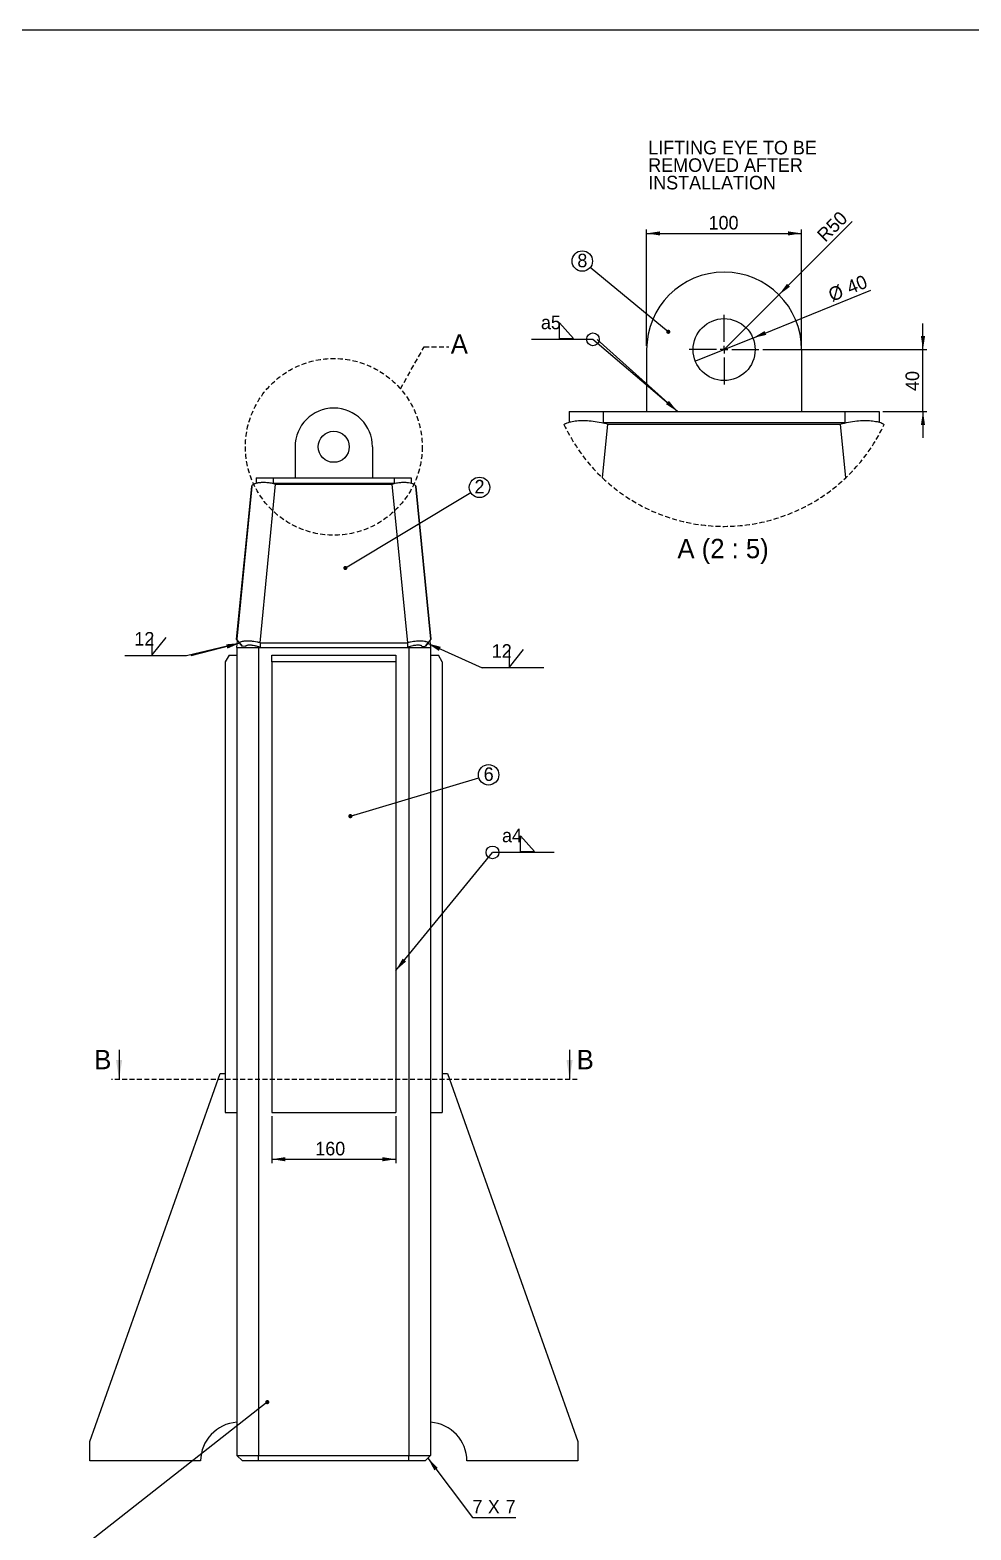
# Model space of a CAD drawing. Header units: millimetres. Extents: x 8 to 4195, y 25 to 2945.
# Drawn here: x 1717 to 2931, y 1009 to 2945 of the extents above; entities that cross this region are included whole.
import ezdxf

# ---------------------------------------------------------------- set-up
doc = ezdxf.new("R2010")
doc.units = ezdxf.units.MM
doc.header["$LTSCALE"] = 5
doc.linetypes.add('CENTERX2', pattern=[20.32, 12.7, -2.54, 2.54, -2.54])
doc.linetypes.add('HIDDEN', pattern=[1.905, 1.27, -0.635])
doc.layers.add('AM_0', color=7, linetype='Continuous', lineweight=25)
for name, color, linetype in [('AM_10', 7, 'HIDDEN'), ('AM_5', 3, 'Continuous'), ('AM_6', 2, 'Continuous'), ('AM_7', 4, 'CENTERX2')]:
    doc.layers.add(name, color=color, linetype=linetype)
doc.styles.add('SLDTEXTSTYLE0', font='ARIAL.TTF', dxfattribs={"width": 0.948})
doc.styles.get("Standard").update_dxf_attribs({"font": 'ARIAL.TTF'})
doc.dimstyles.new('SLDDIMSTYLE1', dxfattribs={"dimtxt": 17.5, "dimasz": 17.5, "dimexe": 0, "dimexo": 0.0625, "dimgap": 4.375, "dimtad": 1, "dimdec": 1, "dimrnd": 1e-09, "dimzin": 12, "dimdsep": 46, "dimtxsty": 'SLDTEXTSTYLE0', "dimsah": 1, "dimcen": 0.09, "dimadec": 0, "dimazin": 3, "dimtfac": 1, "dimtdec": 1, "dimtofl": 0, "dimtmove": 0, "dimatfit": 3, "dimfxl": 1, "dimfrac": 2, "dimtolj": 1, "dimtzin": 12, "dimarcsym": 0})
doc.dimstyles.new('SLDDIMSTYLE10', dxfattribs={"dimtxt": 17.5, "dimasz": 17.5, "dimexe": 0, "dimexo": 0.0625, "dimgap": 4.375, "dimtad": 1, "dimdec": 1, "dimlfac": 0.5, "dimrnd": 1e-09, "dimzin": 12, "dimdsep": 46, "dimtxsty": 'SLDTEXTSTYLE0', "dimblk1": 'NONE', "dimsah": 1, "dimcen": 0, "dimadec": 0, "dimazin": 3, "dimtfac": 1, "dimtdec": 1, "dimtmove": 0, "dimatfit": 3, "dimldrblk": 'NONE', "dimfxl": 1, "dimfrac": 2, "dimtolj": 1, "dimtzin": 12, "dimarcsym": 0})
doc.dimstyles.new('SLDDIMSTYLE3', dxfattribs={"dimtxt": 0.18, "dimasz": 5.384615, "dimexe": 0, "dimexo": 0.0625, "dimgap": 0, "dimtad": 0, "dimtih": 1, "dimtoh": 1, "dimdec": 0, "dimrnd": 1e-09, "dimzin": 0, "dimdsep": 46, "dimtxsty": 'STANDARD', "dimblk1": 'DOT', "dimblk2": 'DOT', "dimsah": 1, "dimcen": 0.09, "dimadec": 0, "dimazin": 0, "dimtfac": 5.384615, "dimtdec": 0, "dimtofl": 0, "dimtmove": 0, "dimatfit": 3, "dimldrblk": 'DOT', "dimfxl": 1, "dimfrac": 2, "dimtolj": 1, "dimtzin": 0, "dimarcsym": 0})
doc.dimstyles.new('SLDDIMSTYLE4', dxfattribs={"dimtxt": 0.18, "dimasz": 17.5, "dimexe": 0, "dimexo": 0.0625, "dimgap": 0, "dimtad": 0, "dimtih": 1, "dimtoh": 1, "dimdec": 0, "dimrnd": 1e-09, "dimzin": 0, "dimdsep": 46, "dimtxsty": 'STANDARD', "dimsah": 1, "dimcen": 0.09, "dimadec": 0, "dimazin": 0, "dimtfac": 17.5, "dimtdec": 0, "dimtofl": 0, "dimtmove": 0, "dimatfit": 3, "dimfxl": 1, "dimfrac": 2, "dimtolj": 1, "dimtzin": 0, "dimarcsym": 0})
doc.dimstyles.new('SLDDIMSTYLE5', dxfattribs={"dimtxt": 0.18, "dimasz": 17.5, "dimexe": 0, "dimexo": 0.0625, "dimgap": 0, "dimtad": 0, "dimtih": 1, "dimtoh": 1, "dimdec": 0, "dimrnd": 1e-09, "dimzin": 0, "dimdsep": 46, "dimtxsty": 'STANDARD', "dimblk1": 'NONE', "dimblk2": 'NONE', "dimsah": 1, "dimcen": 0.09, "dimadec": 0, "dimazin": 0, "dimtfac": 17.5, "dimtdec": 0, "dimtofl": 0, "dimtmove": 0, "dimatfit": 3, "dimldrblk": 'NONE', "dimfxl": 1, "dimfrac": 2, "dimtolj": 1, "dimtzin": 0, "dimarcsym": 0})
doc.dimstyles.new('SLDDIMSTYLE7', dxfattribs={"dimtxt": 17.5, "dimasz": 17.5, "dimexe": 0, "dimexo": 0.0625, "dimgap": 4.375, "dimtad": 1, "dimdec": 1, "dimlfac": 0.5, "dimrnd": 1e-09, "dimzin": 12, "dimdsep": 46, "dimtxsty": 'SLDTEXTSTYLE0', "dimsah": 1, "dimcen": 0.09, "dimadec": 0, "dimazin": 3, "dimtfac": 1, "dimtdec": 1, "dimtmove": 0, "dimatfit": 0, "dimfxl": 1, "dimfrac": 2, "dimtolj": 1, "dimtzin": 12, "dimarcsym": 0})
doc.dimstyles.new('SLDDIMSTYLE8', dxfattribs={"dimtxt": 17.5, "dimasz": 17.5, "dimexe": 0, "dimexo": 0.0625, "dimgap": 4.375, "dimtad": 1, "dimdec": 1, "dimlfac": 0.5, "dimrnd": 1e-09, "dimzin": 12, "dimdsep": 46, "dimtxsty": 'SLDTEXTSTYLE0', "dimsah": 1, "dimcen": 0.09, "dimadec": 0, "dimazin": 3, "dimtfac": 1, "dimtdec": 1, "dimtofl": 0, "dimtmove": 0, "dimatfit": 3, "dimfxl": 1, "dimfrac": 2, "dimtolj": 1, "dimtzin": 12, "dimarcsym": 0})
doc.dimstyles.new('SLDDIMSTYLE9', dxfattribs={"dimtxt": 17.5, "dimasz": 17.5, "dimexe": 0, "dimexo": 0.0625, "dimgap": 4.375, "dimtad": 1, "dimdec": 1, "dimlfac": 0.5, "dimrnd": 1e-09, "dimzin": 12, "dimdsep": 46, "dimtxsty": 'SLDTEXTSTYLE0', "dimsah": 1, "dimcen": 0, "dimadec": 0, "dimazin": 3, "dimtfac": 1, "dimtdec": 1, "dimtofl": 0, "dimtmove": 0, "dimatfit": 3, "dimfxl": 1, "dimfrac": 2, "dimtolj": 1, "dimtzin": 12, "dimarcsym": 0})

# ---------------------------------------------------------------- blocks, each defined once
blk = doc.blocks.new('SW_CHAMFER_DIMENSION_0')
at = {"layer": 'AM_5', "color": 0}
for p, q in [((-57.4, 76.3), (0, 0)), ((0, 0), (56.1, 0))]:
    blk.add_line(p, q, dxfattribs=at)
blk.add_solid([(-57.4, 76.3), (-49.1, 60.7), (-44.8, 64)], dxfattribs=at)
at = {"layer": 'AM_5', "color": 0, "char_height": 17.5, "attachment_point": 1, "style": 'SLDTEXTSTYLE0'}
for s, insert in [('7', (0, 22.6)), (' X ', (13.4, 22.6)), ('7', (42.8, 22.6))]:
    blk.add_mtext(s, dxfattribs=dict(at, insert=insert))
blk = doc.blocks.new('_D_9')
at = {"layer": 'AM_5'}
for p, q in [((2028.9, 1542.9), (2028.9, 1482.4)), ((2188.9, 1542.9), (2188.9, 1482.4)), ((2028.9, 1487.4), (2188.9, 1487.4))]:
    blk.add_line(p, q, dxfattribs=at)
for points in [[(2028.9, 1487.4), (2046.4, 1484.7), (2046.4, 1490.1)], [(2188.9, 1487.4), (2171.4, 1490.1), (2171.4, 1484.7)]]:
    blk.add_solid(points, dxfattribs=at)
at = {"layer": 'AM_5', "insert": (2085, 1509.9), "char_height": 17.5, "attachment_point": 1, "style": 'SLDTEXTSTYLE0'}
blk.add_mtext('160', dxfattribs=at)
blk = doc.blocks.new('SW_NOTE_0_4')
at = {"layer": 'AM_6', "color": 0}
blk.add_circle((12.7, 3.8), 13.2, dxfattribs=at)
at = {"layer": 'AM_6', "color": 0, "insert": (12.8, 13.4), "char_height": 17.5, "attachment_point": 2, "style": 'SLDTEXTSTYLE0'}
blk.add_mtext('6', dxfattribs=at)
blk = doc.blocks.new('_Dot')
at = {"color": 0, "linetype": 'ByBlock', "lineweight": -2}
blk.add_line((-0.5, 0), (-1, 0), dxfattribs=at)
at = {"color": 0, "linetype": 'ByBlock', "const_width": 0.5}
blk.add_lwpolyline([(-0.25, 0, 1), (0.25, 0, 1)], format="xyb", close=True, dxfattribs=at)
blk = doc.blocks.new('SW_NOTE_0_5')
at = {"layer": 'AM_6', "color": 0}
blk.add_circle((11.3, 6.8), 13.2, dxfattribs=at)
at = {"layer": 'AM_6', "color": 0, "insert": (11.3, 16.5), "char_height": 17.5, "attachment_point": 2, "style": 'SLDTEXTSTYLE0'}
blk.add_mtext('2', dxfattribs=at)
blk = doc.blocks.new('_None')
blk = doc.blocks.new('SW_SYMBOL_JWELD_FILL')
at = {"layer": 'AM_5', "color": 0}
for p, q in [((500, 0), (500, 4500)), ((500, 4500), (4500, 0)), ((500, 0), (4500, 0))]:
    blk.add_line(p, q, dxfattribs=at)
blk = doc.blocks.new('SW_WELDSYMBOL_4')
at = {"layer": 'AM_5', "color": 0}
blk.add_line((79.4, 0), (0, 0), dxfattribs=at)
blk.add_circle((0, 0), 8.24, dxfattribs=at)
at = {"layer": 'AM_5', "color": 0, "xscale": 0.0045117371, "yscale": 0.0045117371, "zscale": 0.0045117371}
blk.add_blockref('SW_SYMBOL_JWELD_FILL', (34, 1), dxfattribs=at)
at = {"layer": 'AM_5', "color": 0, "insert": (12.3, 30.6), "char_height": 17.5, "attachment_point": 1, "style": 'SLDTEXTSTYLE0'}
blk.add_mtext('a4', dxfattribs=at)
blk = doc.blocks.new('SW_SYMBOL_JWELD_BUSB')
at = {"layer": 'AM_5', "color": 0}
for q in [(1000, 5000), (5000, 5000)]:
    blk.add_line((1000, 0), q, dxfattribs=at)
blk = doc.blocks.new('SW_WELDSYMBOL_5')
at = {"layer": 'AM_5', "color": 0}
for p, q in [((-5.7, 0), (-85.1, 0)), ((63.4, 16.3), (-5.7, 0))]:
    blk.add_line(p, q, dxfattribs=at)
at = {"layer": 'AM_5', "color": 0, "xscale": 0.0045117371, "yscale": 0.0045117371, "zscale": 0.0045117371}
blk.add_blockref('SW_SYMBOL_JWELD_BUSB', (-54.4, 1), dxfattribs=at)
at = {"layer": 'AM_5', "color": 0, "insert": (-72.8, 30.6), "char_height": 17.5, "attachment_point": 1, "style": 'SLDTEXTSTYLE0'}
blk.add_mtext('12', dxfattribs=at)
blk = doc.blocks.new('SW_WELDSYMBOL_6')
at = {"layer": 'AM_5', "color": 0}
blk.add_line((79.4, 0), (0, 0), dxfattribs=at)
at = {"layer": 'AM_5', "color": 0, "xscale": 0.0045117371, "yscale": 0.0045117371, "zscale": 0.0045117371}
blk.add_blockref('SW_SYMBOL_JWELD_BUSB', (30.7, 1), dxfattribs=at)
at = {"layer": 'AM_5', "color": 0, "insert": (12.3, 30.6), "char_height": 17.5, "attachment_point": 1, "style": 'SLDTEXTSTYLE0'}
blk.add_mtext('12', dxfattribs=at)
blk = doc.blocks.new('_D_25')
at = {"layer": 'AM_5'}
for p, q in [((2869.3, 2532.4), (2869.3, 2566)), ((2662.6, 2532.4), (2874.3, 2532.4)), ((2869.3, 2452.4), (2869.3, 2532.4)), ((2817.6, 2452.4), (2874.3, 2452.4)), ((2869.3, 2452.4), (2869.3, 2418.7))]:
    blk.add_line(p, q, dxfattribs=at)
for points in [[(2869.3, 2532.4), (2872, 2549.9), (2866.6, 2549.9)], [(2869.3, 2452.4), (2866.6, 2434.9), (2872, 2434.9)]]:
    blk.add_solid(points, dxfattribs=at)
at = {"layer": 'AM_5', "insert": (2846.8, 2479), "char_height": 17.5, "attachment_point": 1, "rotation": 90, "style": 'SLDTEXTSTYLE0'}
blk.add_mtext('40', dxfattribs=at)
blk = doc.blocks.new('_D_26')
at = {"layer": 'AM_5'}
for p, q in [((2512.6, 2537.4), (2512.6, 2687.4)), ((2512.6, 2682.4), (2712.6, 2682.4)), ((2712.6, 2537.4), (2712.6, 2687.4))]:
    blk.add_line(p, q, dxfattribs=at)
for points in [[(2512.6, 2682.4), (2530.1, 2679.7), (2530.1, 2685)], [(2712.6, 2682.4), (2695.1, 2685), (2695.1, 2679.7)]]:
    blk.add_solid(points, dxfattribs=at)
at = {"layer": 'AM_5', "insert": (2592.6, 2704.9), "char_height": 17.5, "attachment_point": 1, "style": 'SLDTEXTSTYLE0'}
blk.add_mtext('100', dxfattribs=at)
blk = doc.blocks.new('_D_27')
at = {"layer": 'AM_5'}
for q in [(2777.9, 2697.6), (2612.6, 2532.4)]:
    blk.add_line((2683.4, 2603.1), q, dxfattribs=at)
blk.add_solid([(2683.4, 2603.1), (2697.6, 2613.5), (2693.8, 2617.3)], dxfattribs=at)
at = {"layer": 'AM_5', "insert": (2730.8, 2682.4), "char_height": 17.5, "attachment_point": 1, "rotation": 45, "style": 'SLDTEXTSTYLE0'}
blk.add_mtext('R50', dxfattribs=at)
blk = doc.blocks.new('_D_28')
at = {"layer": 'AM_5'}
for q in [(2802.1, 2608.9), (2575.6, 2517.4)]:
    blk.add_line((2649.7, 2547.3), q, dxfattribs=at)
blk.add_solid([(2649.7, 2547.3), (2667, 2551.4), (2664.9, 2556.4)], dxfattribs=at)
at = {"layer": 'AM_5', "char_height": 17.5, "attachment_point": 1, "rotation": 22.0031, "style": 'SLDTEXTSTYLE0'}
for s, insert in [('%%c', (2745.2, 2610.2)), ('40', (2768.8, 2619.8))]:
    blk.add_mtext(s, dxfattribs=dict(at, insert=insert))
blk = doc.blocks.new('SW_NOTE_0_12')
at = {"layer": 'AM_6', "color": 0}
blk.add_circle((-10.2, 8.4), 13.2, dxfattribs=at)
at = {"layer": 'AM_6', "color": 0, "insert": (-10.1, 17.9), "char_height": 17.5, "attachment_point": 2, "style": 'SLDTEXTSTYLE0'}
blk.add_mtext('8', dxfattribs=at)
blk = doc.blocks.new('SW_CENTERMARKSYMBOL_0')
at = {"layer": 'AM_7', "color": 0}
for p, q in [((0, 10), (0, 45)), ((-10, 0), (-45, 0)), ((0, 0), (-5, 0)), ((0, 0), (0, 5)), ((0, 0), (0, -5)), ((0, 0), (5, 0)), ((10, 0), (45, 0)), ((0, -10), (0, -45))]:
    blk.add_line(p, q, dxfattribs=at)
blk = doc.blocks.new('SW_WELDSYMBOL_7')
at = {"layer": 'AM_5', "color": 0}
for p, q in [((-5.7, 0), (-85.1, 0)), ((103.6, -93.2), (-5.7, 0))]:
    blk.add_line(p, q, dxfattribs=at)
blk.add_circle((-5.7, 0), 8.24, dxfattribs=at)
at = {"layer": 'AM_5', "color": 0, "xscale": 0.0045117371, "yscale": 0.0045117371, "zscale": 0.0045117371}
blk.add_blockref('SW_SYMBOL_JWELD_FILL', (-51.1, 1), dxfattribs=at)
at = {"layer": 'AM_5', "color": 0, "insert": (-72.8, 30.6), "char_height": 17.5, "attachment_point": 1, "style": 'SLDTEXTSTYLE0'}
blk.add_mtext('a5', dxfattribs=at)

msp = doc.modelspace()

# ---------------------------------------------------------------- linework, layer by layer
at = {"layer": 'AM_0'}
for p, q in [((26.341747, 2944.912506), (4179.964976, 2944.912506)), ((2512.641074, 2532.357344), (2512.641074, 2452.357301)), ((2712.641077, 2532.357344), (2712.641077, 2452.357301)), ((2412.641073, 2452.357301), (2456.641073, 2452.357301)), ((2412.641073, 2452.357301), (2412.641073, 2438.357302)), ((2456.641073, 2452.357301), (2456.641073, 2438.357302)), ((2456.641073, 2452.357301), (2768.641079, 2452.357301)), ((2768.641079, 2452.357301), (2768.641079, 2438.357302)), ((2768.641079, 2452.357301), (2812.641079, 2452.357301)), ((2812.641079, 2452.357301), (2812.641079, 2438.357302)), ((2455.84544, 2366.702088), (2462.64107, 2436.357328)), ((2456.641073, 2438.357302), (2768.641079, 2438.357302)), ((2462.64107, 2436.357328), (2762.641082, 2436.357328)), ((2762.641082, 2436.357328), (2769.436712, 2366.702088)), ((2058.891139, 2406.915949), (2058.891139, 2366.915949)), ((2158.891139, 2406.915949), (2158.891139, 2366.915949)), ((2008.891139, 2366.915949), (2030.891139, 2366.915949)), ((2008.891139, 2366.915949), (2008.891139, 2359.915949)), ((2030.891139, 2366.915949), (2030.891139, 2359.915949)), ((2030.891139, 2366.915949), (2186.891139, 2366.915949)), ((2186.891139, 2366.915949), (2186.891139, 2359.915949)), ((2186.891139, 2366.915949), (2208.891139, 2366.915949)), ((2208.891139, 2366.915949), (2208.891139, 2359.915949)), ((2002.728678, 2355.518285), (1983.133407, 2158.517506)), ((2002.966628, 2355.494617), (1983.743429, 2158.456828)), ((2002.966628, 2355.494617), (2002.728678, 2355.518285)), ((2013.891139, 2153.915949), (2033.891139, 2358.915949)), ((2030.891139, 2359.915949), (2186.891139, 2359.915949)), ((2033.891139, 2358.915949), (2183.891139, 2358.915949)), ((2183.891139, 2358.915949), (2203.891139, 2153.915949)), ((2215.053586, 2355.518284), (2214.815651, 2355.494617)), ((2234.03885, 2158.456828), (2214.815651, 2355.494617)), ((2234.648856, 2158.517504), (2215.053586, 2355.518284)), ((1983.133407, 2158.517506), (1990.276078, 2149.767561)), ((1983.133407, 2158.517506), (1983.743429, 2158.456828)), ((1983.891139, 2147.915949), (1984.726845, 2156.565506)), ((1990.9273, 2149.702785), (1990.276078, 2149.767561)), ((1994.907637, 2149.306869), (1990.9273, 2149.702785)), ((2013.891139, 2153.915949), (2013.891139, 2147.915949)), ((2013.891139, 2153.915949), (2203.891139, 2153.915949)), ((2203.891139, 2153.915949), (2203.891139, 2147.915949)), ((2222.874642, 2149.306869), (2226.854978, 2149.702785)), ((2227.506185, 2149.767559), (2226.854978, 2149.702785)), ((2227.506185, 2149.767559), (2234.648856, 2158.517504)), ((2233.055432, 2156.565521), (2233.891139, 2147.915949)), ((2234.03885, 2158.456828), (2234.648856, 2158.517504)), ((1973.891139, 2137.915949), (1968.891139, 2129.255695)), ((1973.891139, 2137.915949), (1983.891139, 2137.915949)), ((1983.891139, 2147.915949), (1983.891139, 2137.915949)), ((1983.891139, 2147.915949), (2011.891139, 2147.915949)), ((1983.891139, 2137.915949), (1983.891139, 1547.915949)), ((2011.891139, 2147.915949), (2011.891139, 1104.915949)), ((2011.891139, 2147.915949), (2205.891139, 2147.915949)), ((2028.891139, 2137.915949), (2188.891139, 2137.915949)), ((2028.891139, 2129.255695), (2028.891139, 2137.915949)), ((2188.891139, 2137.915949), (2188.891139, 2129.255695)), ((2205.891139, 2147.915949), (2205.891139, 1104.915949)), ((2205.891139, 2147.915949), (2233.891139, 2147.915949)), ((2233.891139, 2147.915949), (2233.891139, 2137.915949)), ((2233.891139, 2137.915949), (2243.891139, 2137.915949)), ((2233.891139, 2137.915949), (2233.891139, 1547.915949)), ((2248.891139, 2129.255695), (2243.891139, 2137.915949)), ((1968.891139, 2129.255695), (1968.891139, 1547.915949)), ((2188.891139, 2129.255695), (2028.891139, 2129.255695)), ((2028.891139, 2129.255695), (2028.891139, 1547.915949)), ((2188.891139, 2129.255695), (2188.891139, 1547.915949)), ((2248.891139, 2129.255695), (2248.891139, 1547.915949)), ((1794.091946, 1122.915949), (1962.091946, 1597.915949)), ((1962.091946, 1597.915949), (1968.891139, 1597.915949)), ((2248.891139, 1597.915949), (2255.690333, 1597.915949)), ((2255.690333, 1597.915949), (2423.690333, 1122.915949)), ((1968.891139, 1547.915949), (1983.891139, 1547.915949)), ((1983.891139, 1547.915949), (1983.891139, 1104.915949)), ((2028.891139, 1547.915949), (2188.891139, 1547.915949)), ((2233.891139, 1547.915949), (2248.891139, 1547.915949)), ((2233.891139, 1547.915949), (2233.891139, 1104.915949)), ((1794.091946, 1097.915949), (1794.091946, 1122.915949)), ((1983.891139, 1104.915949), (2011.891139, 1104.915949)), ((1990.891139, 1097.915949), (1983.891139, 1104.915949)), ((2011.891139, 1104.915949), (2205.891139, 1104.915949)), ((2011.891139, 1097.915949), (2011.891139, 1104.915949)), ((2205.891139, 1104.915949), (2233.891139, 1104.915949)), ((2205.891139, 1097.915949), (2205.891139, 1104.915949)), ((2226.891139, 1097.915949), (2233.891139, 1104.915949)), ((2423.690333, 1122.915949), (2423.690333, 1097.915949)), ((1937.091946, 1097.915949), (1794.091946, 1097.915949)), ((2011.891139, 1097.915949), (1990.891139, 1097.915949)), ((2205.891139, 1097.915949), (2011.891139, 1097.915949)), ((2226.891139, 1097.915949), (2205.891139, 1097.915949)), ((2423.690333, 1097.915949), (2280.690333, 1097.915949))]:
    msp.add_line(p, q, dxfattribs=at)
for centre, radius in [((2612.641072, 2532.357294), 40), ((2108.891139, 2406.915949), 20)]:
    msp.add_circle(centre, radius, dxfattribs=at)
for centre, radius, start, end in [((2612.641145, 2532.357297), 100.00007, 90.000039408, 179.999973399), ((2612.641007, 2532.357297), 100.00007, 0.000026601, 89.999960592), ((2108.891139, 2406.915949), 50, 90, 180), ((2108.891139, 2406.915949), 50, 0, 90), ((1987.091946, 1097.915949), 50, 93.670363844, 180), ((2230.690333, 1097.915949), 50, 0, 86.329636156)]:
    msp.add_arc(centre, radius, start, end, dxfattribs=at)
for centre, major_axis, start_param, end_param in [((2012.478915, 2123.440655), (-28.735664, 35.016133), 5.8008158733, 6.281289906), ((2205.303363, 2123.440655), (28.735664, 35.016133), 0.0018954011, 0.482369434)]:
    msp.add_ellipse(centre, major_axis=major_axis, ratio=0.001891827, start_param=start_param, end_param=end_param, dxfattribs=at)
for points, knots in [([(2405.936638, 2435.921856), (2407.308762, 2436.645833), (2410.702431, 2438.436443), (2417.044543, 2439.897348), (2424.946679, 2440.883143), (2433.936287, 2440.983548), (2443.866252, 2440.199932), (2453.537777, 2438.658652), (2459.838531, 2437.065813), (2462.64107, 2436.357328)], [0, 0, 0, 0, 0.0801853944, 0.1983223373, 0.3341502511, 0.4931583712, 0.6631771074, 0.8501830874, 1, 1, 1, 1]), ([(2762.641082, 2436.357328), (2766.164675, 2437.231915), (2773.150872, 2438.965951), (2783.485784, 2440.432558), (2793.259819, 2441.02872), (2802.044328, 2440.761583), (2809.675009, 2439.601706), (2815.44294, 2438.139095), (2818.326978, 2436.44327), (2819.317127, 2435.86106)], [0, 0, 0, 0, 0.1880989409, 0.3729420767, 0.540081297, 0.6954000936, 0.8270882242, 0.940635907, 1, 1, 1, 1]), ([(2002.966628, 2355.494617), (2003.03455, 2356.111075), (2003.294313, 2356.698565), (2003.958421, 2357.527112), (2004.225836, 2357.794465), (2004.697013, 2358.180595), (2004.865766, 2358.306818), (2005.227057, 2358.55396), (2005.419543, 2358.674773), (2006.431193, 2359.258706), (2007.404034, 2359.667049), (2009.100482, 2360.18261), (2009.705746, 2360.338208), (2010.67458, 2360.545163), (2011.008576, 2360.609869), (2011.691011, 2360.728978), (2012.03977, 2360.783486), (2013.820475, 2361.030687), (2015.362207, 2361.147931), (2017.846519, 2361.193191), (2018.704976, 2361.186322), (2020.474467, 2361.125592), (2021.374631, 2361.072174), (2024.119077, 2360.84246), (2026.006948, 2360.597255), (2028.923713, 2360.079475), (2029.913717, 2359.880857), (2031.89753, 2359.435271), (2032.892795, 2359.188219), (2033.891139, 2358.915949)], [0, 0, 0, 0, 0.125, 0.125, 0.1875, 0.1875, 0.21875, 0.21875, 0.25, 0.25, 0.375, 0.375, 0.4375, 0.4375, 0.46875, 0.46875, 0.5, 0.5, 0.625, 0.625, 0.6875, 0.6875, 0.75, 0.75, 0.875, 0.875, 0.9375, 0.9375, 1, 1, 1, 1]), ([(2183.891139, 2358.915949), (2185.887827, 2359.460489), (2187.853017, 2359.89956), (2190.752016, 2360.416279), (2191.710168, 2360.564707), (2193.134462, 2360.752294), (2193.607068, 2360.808972), (2194.547808, 2360.910622), (2195.015589, 2360.95552), (2197.318693, 2361.148963), (2199.06711, 2361.207468), (2201.548759, 2361.164549), (2202.352333, 2361.128322), (2203.520876, 2361.04158), (2203.905161, 2361.007144), (2204.654337, 2360.928209), (2205.019715, 2360.883705), (2206.801218, 2360.636984), (2208.082286, 2360.362837), (2209.786307, 2359.847889), (2210.318691, 2359.658483), (2211.303788, 2359.247056), (2211.750644, 2359.027611), (2212.958008, 2358.332096), (2213.586389, 2357.819167), (2214.259083, 2356.986155), (2214.438339, 2356.696753), (2214.69929, 2356.105283), (2214.78169, 2355.802846), (2214.815651, 2355.494617)], [0, 0, 0, 0, 0.125, 0.125, 0.1875, 0.1875, 0.21875, 0.21875, 0.25, 0.25, 0.375, 0.375, 0.4375, 0.4375, 0.46875, 0.46875, 0.5, 0.5, 0.625, 0.625, 0.6875, 0.6875, 0.75, 0.75, 0.875, 0.875, 0.9375, 0.9375, 1, 1, 1, 1]), ([(2013.891139, 2153.915949), (2012.525284, 2154.288448), (2011.174236, 2154.611376), (2008.502078, 2155.166116), (2007.180968, 2155.397904), (2005.223082, 2155.679927), (2004.574428, 2155.762959), (2003.285436, 2155.907136), (2002.645213, 2155.968165), (2000.764804, 2156.116604), (1999.5553, 2156.170667), (1997.223798, 2156.195455), (1996.101797, 2156.166168), (1994.487057, 2156.06166), (1993.958395, 2156.016475), (1992.935918, 2155.907123), (1992.441894, 2155.84304), (1991.010572, 2155.624067), (1990.123832, 2155.442544), (1988.485387, 2155.013521), (1987.733539, 2154.765966), (1987.05277, 2154.486605)], [0, 0, 0, 0, 0.125, 0.125, 0.25, 0.25, 0.3125, 0.3125, 0.375, 0.375, 0.5, 0.5, 0.625, 0.625, 0.6875, 0.6875, 0.75, 0.75, 0.875, 0.875, 1, 1, 1, 1]), ([(1987.05277, 2154.486605), (1987.44289, 2154.00603), (1987.818212, 2153.543481), (1988.534577, 2152.660137), (1988.875704, 2152.239238), (1989.520182, 2151.443477), (1989.823619, 2151.068511), (1990.397411, 2150.358897), (1990.667776, 2150.024235), (1990.9273, 2149.702785)], [0, 0, 0, 0, 0.25, 0.25, 0.5, 0.5, 0.75, 0.75, 1, 1, 1, 1]), ([(2013.891139, 2147.915949), (2012.657412, 2148.40475), (2011.442481, 2148.825505), (2009.651787, 2149.367858), (2009.060201, 2149.533751), (2007.888599, 2149.83692), (2007.306012, 2149.974732), (2005.596695, 2150.341984), (2004.516915, 2150.524337), (2002.988345, 2150.716863), (2002.494091, 2150.767453), (2001.537427, 2150.842658), (2001.073094, 2150.867254), (1999.754315, 2150.902777), (1998.967537, 2150.876702), (1997.926429, 2150.774961), (1997.6027, 2150.730546), (1997.003561, 2150.62203), (1996.728438, 2150.557795), (1995.993018, 2150.342055), (1995.615527, 2150.166749), (1995.218778, 2149.868001), (1995.114935, 2149.762419), (1994.966103, 2149.540814), (1994.921629, 2149.42536), (1994.907637, 2149.306869)], [0, 0, 0, 0, 0.125, 0.125, 0.1875, 0.1875, 0.25, 0.25, 0.375, 0.375, 0.4375, 0.4375, 0.5, 0.5, 0.625, 0.625, 0.6875, 0.6875, 0.75, 0.75, 0.875, 0.875, 0.9375, 0.9375, 1, 1, 1, 1]), ([(2230.729509, 2154.486605), (2230.058463, 2154.761975), (2229.312978, 2155.008673), (2228.082788, 2155.331741), (2227.65401, 2155.431578), (2226.758302, 2155.614585), (2226.292025, 2155.697518), (2224.856084, 2155.916998), (2223.843381, 2156.025639), (2221.710822, 2156.164737), (2220.59096, 2156.195221), (2218.829735, 2156.177357), (2218.226894, 2156.160638), (2217.008461, 2156.105514), (2216.392128, 2156.067183), (2214.52249, 2155.919761), (2213.248631, 2155.778339), (2210.647829, 2155.405474), (2209.319546, 2155.173784), (2206.614714, 2154.613252), (2205.255796, 2154.288121), (2203.891139, 2153.915949)], [0, 0, 0, 0, 0.125, 0.125, 0.1875, 0.1875, 0.25, 0.25, 0.375, 0.375, 0.5, 0.5, 0.5625, 0.5625, 0.625, 0.625, 0.75, 0.75, 0.875, 0.875, 1, 1, 1, 1]), ([(2222.874642, 2149.306869), (2222.846658, 2149.543851), (2222.698385, 2149.765159), (2222.304537, 2150.063619), (2222.144509, 2150.157498), (2221.766464, 2150.332001), (2221.547295, 2150.412944), (2220.808573, 2150.629931), (2220.213579, 2150.739388), (2219.174983, 2150.841797), (2218.80429, 2150.865582), (2218.013503, 2150.890226), (2217.591249, 2150.890959), (2216.272751, 2150.855605), (2215.321653, 2150.782769), (2213.79306, 2150.591075), (2213.26644, 2150.513362), (2212.17889, 2150.327884), (2211.617642, 2150.21989), (2209.917221, 2149.854759), (2208.750576, 2149.555043), (2206.956181, 2149.012494), (2206.350602, 2148.816063), (2205.124916, 2148.389468), (2204.508003, 2148.16035), (2203.891139, 2147.915949)], [0, 0, 0, 0, 0.125, 0.125, 0.1875, 0.1875, 0.25, 0.25, 0.375, 0.375, 0.4375, 0.4375, 0.5, 0.5, 0.625, 0.625, 0.6875, 0.6875, 0.75, 0.75, 0.875, 0.875, 0.9375, 0.9375, 1, 1, 1, 1]), ([(2226.854978, 2149.702785), (2227.114512, 2150.024247), (2227.384922, 2150.358964), (2227.958946, 2151.068866), (2228.262583, 2151.444079), (2229.230164, 2152.638783), (2229.949397, 2153.525614), (2230.729509, 2154.486605)], [0, 0, 0, 0, 0.25, 0.25, 0.5, 0.5, 1, 1, 1, 1])]:
    msp.add_open_spline(points, degree=3, knots=knots, dxfattribs=at)
at = {"layer": 'AM_10', "linetype": 'Continuous'}
for p, q in [((1831.825903, 1628.496637), (1831.825903, 1590.496637)), ((2413.220171, 1628.496637), (2413.220171, 1590.496637))]:
    msp.add_line(p, q, dxfattribs=at)
at = {"layer": 'AM_10'}
msp.add_line((2423.220171, 1590.496637), (1821.825903, 1590.496637), dxfattribs=at)
msp.add_circle((2108.891139, 2406.915949), 114.046617, dxfattribs=at)
msp.add_arc((2612.64107, 2532.35735), 228.093241, 205.010844363, 334.972302415, dxfattribs=at)
for points in [[(1831.825903, 1590.496637), (1835.825903, 1615.496637), (1827.825903, 1615.496637)], [(2413.220171, 1590.496637), (2417.220171, 1615.496637), (2409.220171, 1615.496637)]]:
    msp.add_solid(points, dxfattribs=at)

# ---------------------------------------------------------------- block references
at = {"layer": 'AM_5'}
for name, p in [('SW_WELDSYMBOL_7', (2449.03268, 2545.595955)), ('SW_WELDSYMBOL_5', (1924.344039, 2137.251766)), ('SW_WELDSYMBOL_6', (2300.479846, 2121.571966)), ('SW_WELDSYMBOL_4', (2313.731969, 1883.39796)), ('SW_CHAMFER_DIMENSION_0', (2287.83073, 1025.081812))]:
    msp.add_blockref(name, p, dxfattribs=at)
at = {"layer": 'AM_6'}
for name, p in [('SW_NOTE_0_12', (2439.799652, 2638.279311)), ('SW_NOTE_0_5', (2285.700081, 2347.76831)), ('SW_NOTE_0_4', (2295.992622, 1979.790904))]:
    msp.add_blockref(name, p, dxfattribs=at)
at = {"layer": 'AM_7'}
msp.add_blockref('SW_CENTERMARKSYMBOL_0', (2612.641076, 2532.357344), dxfattribs=at)

# ---------------------------------------------------------------- texts
at = {"layer": 'AM_10', "char_height": 25, "attachment_point": 1, "style": 'SLDTEXTSTYLE0'}
for s, insert in [('A', (2259.902351, 2552.285062)), ('B', (1799.772376, 1628.496637)), ('B', (2422.378321, 1628.496637))]:
    msp.add_mtext(s, dxfattribs=dict(at, insert=insert))
at = {"layer": 'AM_6', "style": 'SLDTEXTSTYLE0'}
for s, insert, char_height, attachment_point in [('LIFTING EYE TO BE', (2514.716867, 2801.886753), 17.5, 1), ('REMOVED AFTER', (2514.716867, 2779.282585), 17.5, 1), ('INSTALLATION', (2514.716867, 2756.678418), 17.5, 1), ('A (2 : 5)', (2611.316112, 2288.093706), 25, 2)]:
    msp.add_mtext(s, dxfattribs=dict(at, insert=insert, char_height=char_height, attachment_point=attachment_point))

# ---------------------------------------------------------------- dimensions: what is measured, and where the dimension line sits
at = {"layer": 'AM_5'}
dim = msp.add_radius_dim(center=(2612.641076, 2532.357328), mpoint=(2683.351754, 2603.068006), dimstyle='SLDDIMSTYLE9', dxfattribs=at)
dim.commit()
dim.dimension.update_dxf_attribs({"geometry": '_D_27', "text_midpoint": (2762.641165, 2682.357417), "dimtype": 164})
for base, p1, p2, dimstyle, picture, middle in [((2712.641076, 2682.357367), (2512.641076, 2532.357328), (2712.641076, 2532.357328), 'SLDDIMSTYLE8', '_D_26', (2612.641076, 2682.357367)), ((2188.891139, 1487.374707), (2028.891139, 1547.915949), (2188.891139, 1547.915949), 'SLDDIMSTYLE1', '_D_9', (2105.044266, 1487.374707))]:
    dim = msp.add_linear_dim(base=base, p1=p1, p2=p2, dimstyle=dimstyle, dxfattribs=at)
    dim.commit()
    dim.dimension.update_dxf_attribs({"geometry": picture, "text_midpoint": middle, "dimtype": 160})
dim = msp.add_diameter_dim_2p(p1=(2575.554539, 2517.371041), p2=(2649.727612, 2547.343616), dimstyle='SLDDIMSTYLE10', dxfattribs=at)
dim.commit()
dim.dimension.update_dxf_attribs({"geometry": '_D_28', "text_midpoint": (2778.295894, 2599.296763), "dimtype": 163})
dim = msp.add_linear_dim(base=(2869.317127, 2532.357328), p1=(2812.641076, 2452.357328), p2=(2657.641076, 2532.357328), angle=90, dimstyle='SLDDIMSTYLE7', dxfattribs=at)
dim.commit()
dim.dimension.update_dxf_attribs({"geometry": '_D_25', "text_midpoint": (2869.317127, 2492.357328), "dimtype": 160})

# ---------------------------------------------------------------- leaders
at = {"layer": 'AM_10', "has_arrowhead": 0}
msp.add_leader([(2194.918817, 2481.788304), (2225.652351, 2536.169515), (2257.402351, 2536.169515)], dimstyle='SLDDIMSTYLE5', dxfattribs=at)
at = {"layer": 'AM_5'}
for points in [[(2552.596517, 2452.357328), (2449.03268, 2545.595955)], [(1987.793442, 2153.573932), (1924.344039, 2137.251766)], [(2229.76247, 2153.294878), (2300.479846, 2121.571966)], [(2188.891139, 1730.960939), (2313.731969, 1883.39796)]]:
    msp.add_leader(points, dimstyle='SLDDIMSTYLE4', dxfattribs=at)
at = {"layer": 'AM_6'}
for points in [[(2540.590106, 2555.388915), (2439.799652, 2638.279311)], [(2123.911426, 2250.545793), (2285.700081, 2347.76831)], [(2130.286763, 1930.191446), (2295.992622, 1979.790904)], [(2023.069927, 1173.884031), (1782.254581, 985.116011)]]:
    msp.add_leader(points, dimstyle='SLDDIMSTYLE3', dxfattribs=at)

doc.saveas('drawing.dxf')
